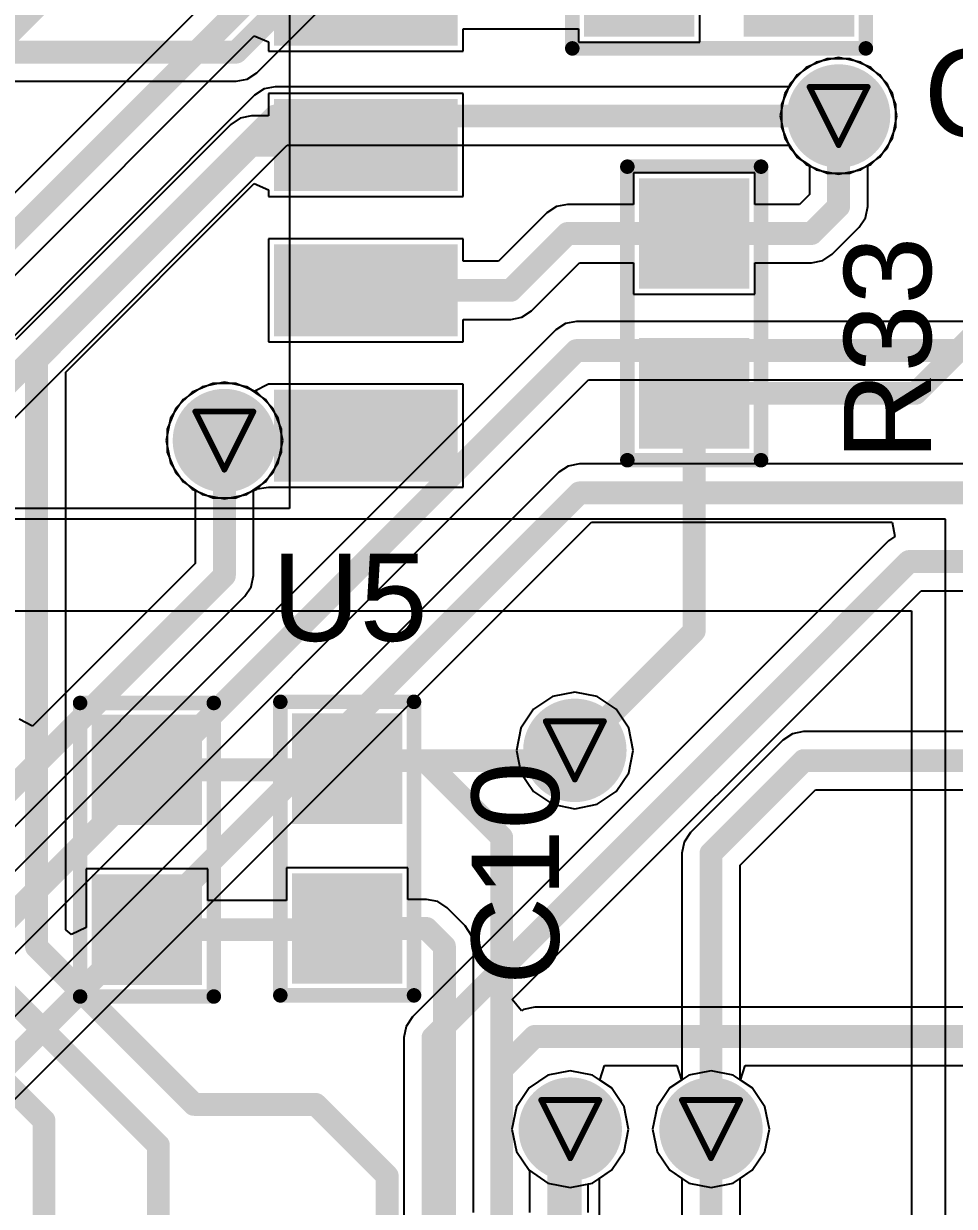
# Model space of a CAD drawing. Header units: inches. Extents: x 0 to 423, y -3 to 110.
# Drawn here: x 43.76 to 51.9, y 55.33 to 65.67 of the extents above; entities that cross this region are included whole.
import ezdxf

# ---------------------------------------------------------------- set-up
doc = ezdxf.new("R2010")
doc.units = ezdxf.units.IN
for name, color, linetype in [('Bottom Layer', 5, 'Continuous'), ('Bottom Solder', 6, 'Continuous'), ('Drill Drawing', 1, 'Continuous'), ('Mechanical 15', 56, 'Continuous'), ('Mid Layer', 16, 'Continuous'), ('Mid Layer 2', 76, 'Continuous'), ('Top Layer', 1, 'Continuous'), ('Top Overlay', 2, 'Continuous'), ('Top Paste', 8, 'Continuous'), ('Top Solder', 216, 'Continuous'), ('Via Holes', 16, 'Continuous')]:
    doc.layers.add(name, color=color, linetype=linetype)
doc.styles.add('Arial', font='', dxfattribs={"height": 0.2})
doc.styles.get('Arial').set_extended_font_data('Arial')

# ---------------------------------------------------------------- blocks, each defined once
blk = doc.blocks.new('0603C_TBD_54')
at = {"layer": 'Top Layer'}
for points in [[(-0.381, 0.381), (0.381, 0.381), (0.381, -0.381), (-0.381, -0.381)], [(1.016, 0.381), (1.778, 0.381), (1.778, -0.381), (1.016, -0.381)]]:
    blk.add_hatch(color=1, dxfattribs=at).paths.add_polyline_path(points)
at = {"layer": 'Top Paste'}
for points in [[(-0.381, 0.381), (0.381, 0.381), (0.381, -0.381), (-0.381, -0.381)], [(1.016, 0.381), (1.778, 0.381), (1.778, -0.381), (1.016, -0.381)]]:
    blk.add_hatch(color=8, dxfattribs=at).paths.add_polyline_path(points)
at = {"layer": 'Top Solder'}
for points in [[(-0.4826, 0.4826), (0.4826, 0.4826), (0.4826, -0.4826), (-0.4826, -0.4826)], [(0.9144, 0.4826), (1.8796, 0.4826), (1.8796, -0.4826), (0.9144, -0.4826)]]:
    blk.add_hatch(color=216, dxfattribs=at).paths.add_polyline_path(points)
at = {"layer": 'Top Overlay', "const_width": 0.127}
for points in [[(-0.5842, -0.5842), (-0.5842, 0.5842)], [(1.9812, 0.5842), (-0.5842, 0.5842)], [(1.9812, -0.5842), (1.9812, 0.5842)], [(1.9812, -0.5842), (-0.5842, -0.5842)]]:
    blk.add_lwpolyline(points, dxfattribs=at)
at = {"layer": 'Top Overlay', "const_width": 0.0635}
for points in [[(-0.61595, 0.5842, 1), (-0.55245, 0.5842, 1)], [(-0.61595, 0.5842, 1), (-0.55245, 0.5842, 1)], [(1.94945, 0.5842, 1), (2.01295, 0.5842, 1)], [(1.94945, 0.5842, 1), (2.01295, 0.5842, 1)], [(-0.61595, -0.5842, 1), (-0.55245, -0.5842, 1)], [(-0.61595, -0.5842, 1), (-0.55245, -0.5842, 1)], [(1.94945, -0.5842, 1), (2.01295, -0.5842, 1)], [(1.94945, -0.5842, 1), (2.01295, -0.5842, 1)]]:
    blk.add_lwpolyline(points, format="xyb", close=True, dxfattribs=at)
blk = doc.blocks.new('SOIC8_1_27_5X4MM_56')
at = {"layer": 'Top Layer'}
for points in [[(-2.205, 2), (-2.205, 3.4), (-1.605, 3.4), (-1.605, 2)], [(-0.935, 2), (-0.935, 3.4), (-0.335, 3.4), (-0.335, 2)], [(0.335, 2), (0.335, 3.4), (0.935, 3.4), (0.935, 2)], [(1.605, 2), (1.605, 3.4), (2.205, 3.4), (2.205, 2)], [(-2.205, -3.4), (-2.205, -2), (-1.605, -2), (-1.605, -3.4)], [(-0.935, -3.4), (-0.935, -2), (-0.335, -2), (-0.335, -3.4)], [(0.335, -3.4), (0.335, -2), (0.935, -2), (0.935, -3.4)], [(1.605, -3.4), (1.605, -2), (2.205, -2), (2.205, -3.4)]]:
    blk.add_hatch(color=1, dxfattribs=at).paths.add_polyline_path(points)
at = {"layer": 'Top Paste'}
for points in [[(-2.205, 2), (-2.205, 3.4), (-1.605, 3.4), (-1.605, 2)], [(-0.935, 2), (-0.935, 3.4), (-0.335, 3.4), (-0.335, 2)], [(0.335, 2), (0.335, 3.4), (0.935, 3.4), (0.935, 2)], [(1.605, 2), (1.605, 3.4), (2.205, 3.4), (2.205, 2)], [(-2.205, -3.4), (-2.205, -2), (-1.605, -2), (-1.605, -3.4)], [(-0.935, -3.4), (-0.935, -2), (-0.335, -2), (-0.335, -3.4)], [(0.335, -3.4), (0.335, -2), (0.935, -2), (0.935, -3.4)], [(1.605, -3.4), (1.605, -2), (2.205, -2), (2.205, -3.4)]]:
    blk.add_hatch(color=8, dxfattribs=at).paths.add_polyline_path(points)
at = {"layer": 'Top Solder'}
for points in [[(-2.307, 1.898), (-2.307, 3.502), (-1.503, 3.502), (-1.503, 1.898)], [(-1.037, 1.898), (-1.037, 3.502), (-0.233, 3.502), (-0.233, 1.898)], [(0.233, 1.898), (0.233, 3.502), (1.037, 3.502), (1.037, 1.898)], [(1.503, 1.898), (1.503, 3.502), (2.307, 3.502), (2.307, 1.898)], [(-2.307, -3.502), (-2.307, -1.898), (-1.503, -1.898), (-1.503, -3.502)], [(-1.037, -3.502), (-1.037, -1.898), (-0.233, -1.898), (-0.233, -3.502)], [(0.233, -3.502), (0.233, -1.898), (1.037, -1.898), (1.037, -3.502)], [(1.503, -3.502), (1.503, -1.898), (2.307, -1.898), (2.307, -3.502)]]:
    blk.add_hatch(color=216, dxfattribs=at).paths.add_polyline_path(points)
at = {"layer": 'Mechanical 15'}
for p, q in [((-2.545, -2.036), (-2.545, 2.032)), ((-2.545, 2.032), (2.54, 2.032)), ((2.54, 2.032), (2.54, -2.036)), ((2.54, -2.036), (-2.545, -2.036))]:
    blk.add_line(p, q, dxfattribs=at)
at = {"layer": 'Top Overlay', "const_width": 0.127}
for points in [[(-2.3, 2), (-2.5, 2)], [(-2.5, -1.269), (-2.5, 2)], [(-1.769, -2), (-2.5, -1.269)]]:
    blk.add_lwpolyline(points, dxfattribs=at)
at = {"layer": 'Top Overlay'}
for points, const_width in [([(-2.532, 2, 1), (-2.468, 2, 1)], 0.0635), ([(-2.532, 2, 1), (-2.468, 2, 1)], 0.0635), ([(-2.332, 2, 1), (-2.268, 2, 1)], 0.0635), ([(-2.532, -1.269, 1), (-2.468, -1.269, 1)], 0.0635), ([(-2.532, -1.269, 1), (-2.468, -1.269, 1)], 0.0635), ([(-2.924, -2.1, 1), (-3.076, -2.1, 1)], 0.152), ([(-1.801, -2, 1), (-1.737, -2, 1)], 0.0635), ([(-3.114, -2.1, 1), (-3.038, -2.1, 1)], 0.0762), ([(-2.962, -2.1, 1), (-2.886, -2.1, 1)], 0.0762)]:
    blk.add_lwpolyline(points, format="xyb", close=True, dxfattribs=dict(at, const_width=const_width))
for points in [[(-2.591, -2.032, 1), (-3.251, -2.032, 1)], [(-3.251, -2.032, 1), (-3.251, -2.032, 1)], [(-2.591, -2.032, 1), (-2.591, -2.032, 1)]]:
    blk.add_lwpolyline(points, format="xyb", close=True, dxfattribs=at)
blk = doc.blocks.new('0603C_TBD_57')
at = {"layer": 'Top Layer'}
for points in [[(-0.381, 0.381), (0.381, 0.381), (0.381, -0.381), (-0.381, -0.381)], [(1.016, 0.381), (1.778, 0.381), (1.778, -0.381), (1.016, -0.381)]]:
    blk.add_hatch(color=1, dxfattribs=at).paths.add_polyline_path(points)
at = {"layer": 'Top Paste'}
for points in [[(-0.381, 0.381), (0.381, 0.381), (0.381, -0.381), (-0.381, -0.381)], [(1.016, 0.381), (1.778, 0.381), (1.778, -0.381), (1.016, -0.381)]]:
    blk.add_hatch(color=8, dxfattribs=at).paths.add_polyline_path(points)
at = {"layer": 'Top Solder'}
for points in [[(-0.4826, 0.4826), (0.4826, 0.4826), (0.4826, -0.4826), (-0.4826, -0.4826)], [(0.9144, 0.4826), (1.8796, 0.4826), (1.8796, -0.4826), (0.9144, -0.4826)]]:
    blk.add_hatch(color=216, dxfattribs=at).paths.add_polyline_path(points)
at = {"layer": 'Top Overlay', "const_width": 0.127}
for points in [[(-0.5842, -0.5842), (-0.5842, 0.5842)], [(-0.5842, 0.5842), (1.9812, 0.5842)], [(1.9812, -0.5842), (1.9812, 0.5842)], [(-0.5842, -0.5842), (1.9812, -0.5842)]]:
    blk.add_lwpolyline(points, dxfattribs=at)
at = {"layer": 'Top Overlay', "const_width": 0.0635}
for points in [[(-0.61595, 0.5842, 1), (-0.55245, 0.5842, 1)], [(-0.61595, 0.5842, 1), (-0.55245, 0.5842, 1)], [(1.94945, 0.5842, 1), (2.01295, 0.5842, 1)], [(1.94945, 0.5842, 1), (2.01295, 0.5842, 1)], [(-0.61595, -0.5842, 1), (-0.55245, -0.5842, 1)], [(-0.61595, -0.5842, 1), (-0.55245, -0.5842, 1)], [(1.94945, -0.5842, 1), (2.01295, -0.5842, 1)], [(1.94945, -0.5842, 1), (2.01295, -0.5842, 1)]]:
    blk.add_lwpolyline(points, format="xyb", close=True, dxfattribs=at)
blk = doc.blocks.new('0603C_TBD_78')
at = {"layer": 'Top Layer'}
for points in [[(-0.381, 0.381), (0.381, 0.381), (0.381, -0.381), (-0.381, -0.381)], [(1.016, 0.381), (1.778, 0.381), (1.778, -0.381), (1.016, -0.381)]]:
    blk.add_hatch(color=1, dxfattribs=at).paths.add_polyline_path(points)
at = {"layer": 'Top Paste'}
for points in [[(-0.381, 0.381), (0.381, 0.381), (0.381, -0.381), (-0.381, -0.381)], [(1.016, 0.381), (1.778, 0.381), (1.778, -0.381), (1.016, -0.381)]]:
    blk.add_hatch(color=8, dxfattribs=at).paths.add_polyline_path(points)
at = {"layer": 'Top Solder'}
for points in [[(-0.4826, 0.4826), (0.4826, 0.4826), (0.4826, -0.4826), (-0.4826, -0.4826)], [(0.9144, 0.4826), (1.8796, 0.4826), (1.8796, -0.4826), (0.9144, -0.4826)]]:
    blk.add_hatch(color=216, dxfattribs=at).paths.add_polyline_path(points)
at = {"layer": 'Top Overlay', "const_width": 0.127}
for points in [[(-0.5842, 0.5842), (-0.5842, -0.5842)], [(-0.5842, 0.5842), (1.9812, 0.5842)], [(1.9812, 0.5842), (1.9812, -0.5842)], [(-0.5842, -0.5842), (1.9812, -0.5842)]]:
    blk.add_lwpolyline(points, dxfattribs=at)
at = {"layer": 'Top Overlay', "const_width": 0.0635}
for points in [[(-0.61595, 0.5842, 1), (-0.55245, 0.5842, 1)], [(-0.61595, 0.5842, 1), (-0.55245, 0.5842, 1)], [(1.94945, 0.5842, 1), (2.01295, 0.5842, 1)], [(1.94945, 0.5842, 1), (2.01295, 0.5842, 1)], [(-0.61595, -0.5842, 1), (-0.55245, -0.5842, 1)], [(-0.61595, -0.5842, 1), (-0.55245, -0.5842, 1)], [(1.94945, -0.5842, 1), (2.01295, -0.5842, 1)], [(1.94945, -0.5842, 1), (2.01295, -0.5842, 1)]]:
    blk.add_lwpolyline(points, format="xyb", close=True, dxfattribs=at)
blk = doc.blocks.new('0603C_TBD_79')
at = {"layer": 'Top Layer'}
for points in [[(-0.381, 0.381), (0.381, 0.381), (0.381, -0.381), (-0.381, -0.381)], [(1.016, 0.381), (1.778, 0.381), (1.778, -0.381), (1.016, -0.381)]]:
    blk.add_hatch(color=1, dxfattribs=at).paths.add_polyline_path(points)
at = {"layer": 'Top Paste'}
for points in [[(-0.381, 0.381), (0.381, 0.381), (0.381, -0.381), (-0.381, -0.381)], [(1.016, 0.381), (1.778, 0.381), (1.778, -0.381), (1.016, -0.381)]]:
    blk.add_hatch(color=8, dxfattribs=at).paths.add_polyline_path(points)
at = {"layer": 'Top Solder'}
for points in [[(-0.4826, 0.4826), (0.4826, 0.4826), (0.4826, -0.4826), (-0.4826, -0.4826)], [(0.9144, 0.4826), (1.8796, 0.4826), (1.8796, -0.4826), (0.9144, -0.4826)]]:
    blk.add_hatch(color=216, dxfattribs=at).paths.add_polyline_path(points)
at = {"layer": 'Top Overlay', "const_width": 0.127}
for points in [[(-0.5842, -0.5842), (-0.5842, 0.5842)], [(1.9812, 0.5842), (-0.5842, 0.5842)], [(1.9812, -0.5842), (1.9812, 0.5842)], [(1.9812, -0.5842), (-0.5842, -0.5842)]]:
    blk.add_lwpolyline(points, dxfattribs=at)
at = {"layer": 'Top Overlay', "const_width": 0.0635}
for points in [[(-0.61595, 0.5842, 1), (-0.55245, 0.5842, 1)], [(-0.61595, 0.5842, 1), (-0.55245, 0.5842, 1)], [(1.94945, 0.5842, 1), (2.01295, 0.5842, 1)], [(1.94945, 0.5842, 1), (2.01295, 0.5842, 1)], [(-0.61595, -0.5842, 1), (-0.55245, -0.5842, 1)], [(-0.61595, -0.5842, 1), (-0.55245, -0.5842, 1)], [(1.94945, -0.5842, 1), (2.01295, -0.5842, 1)], [(1.94945, -0.5842, 1), (2.01295, -0.5842, 1)]]:
    blk.add_lwpolyline(points, format="xyb", close=True, dxfattribs=at)

msp = doc.modelspace()

# ---------------------------------------------------------------- hatches: boundary and pattern name
at = {"layer": 'Bottom Layer'}
h = msp.add_hatch(color=5, dxfattribs=at)
edge = h.paths.add_edge_path()
edge.add_arc((50.885, 64.864), 0.35, 0, 360)
h = msp.add_hatch(color=5, dxfattribs=at)
edge = h.paths.add_edge_path()
edge.add_arc((45.517, 62.027), 0.35, 0, 360)
h = msp.add_hatch(color=5, dxfattribs=at)
edge = h.paths.add_edge_path()
edge.add_arc((48.58, 59.32), 0.35, 0, 360)
h = msp.add_hatch(color=5, dxfattribs=at)
edge = h.paths.add_edge_path()
edge.add_arc((48.54, 56.01), 0.35, 0, 360)
h = msp.add_hatch(color=5, dxfattribs=at)
edge = h.paths.add_edge_path()
edge.add_arc((49.77, 56.01), 0.35, 0, 360)
at = {"layer": 'Bottom Solder'}
h = msp.add_hatch(color=6, dxfattribs=at)
edge = h.paths.add_edge_path()
edge.add_arc((50.885, 64.864), 0.452, 0, 360)
h = msp.add_hatch(color=6, dxfattribs=at)
edge = h.paths.add_edge_path()
edge.add_arc((45.517, 62.027), 0.452, 0, 360)
h = msp.add_hatch(color=6, dxfattribs=at)
edge = h.paths.add_edge_path()
edge.add_arc((48.58, 59.32), 0.452, 0, 360)
h = msp.add_hatch(color=6, dxfattribs=at)
edge = h.paths.add_edge_path()
edge.add_arc((48.54, 56.01), 0.452, 0, 360)
h = msp.add_hatch(color=6, dxfattribs=at)
edge = h.paths.add_edge_path()
edge.add_arc((49.77, 56.01), 0.452, 0, 360)
at = {"layer": 'Mid Layer'}
h = msp.add_hatch(color=16, dxfattribs=at)
edge = h.paths.add_edge_path()
edge.add_arc((50.885, 64.864), 0.35, 0, 360)
h = msp.add_hatch(color=16, dxfattribs=at)
edge = h.paths.add_edge_path()
edge.add_arc((45.517, 62.027), 0.35, 0, 360)
h = msp.add_hatch(color=16, dxfattribs=at)
edge = h.paths.add_edge_path()
edge.add_arc((48.58, 59.32), 0.35, 0, 360)
h = msp.add_hatch(color=16, dxfattribs=at)
edge = h.paths.add_edge_path()
edge.add_arc((48.54, 56.01), 0.35, 0, 360)
h = msp.add_hatch(color=16, dxfattribs=at)
edge = h.paths.add_edge_path()
edge.add_arc((49.77, 56.01), 0.35, 0, 360)
at = {"layer": 'Mid Layer 2'}
h = msp.add_hatch(color=76, dxfattribs=at)
edge = h.paths.add_edge_path()
edge.add_arc((50.885, 64.864), 0.35, 0, 360)
h = msp.add_hatch(color=76, dxfattribs=at)
edge = h.paths.add_edge_path()
edge.add_arc((45.517, 62.027), 0.35, 0, 360)
h = msp.add_hatch(color=76, dxfattribs=at)
edge = h.paths.add_edge_path()
edge.add_arc((48.58, 59.32), 0.35, 0, 360)
h = msp.add_hatch(color=76, dxfattribs=at)
edge = h.paths.add_edge_path()
edge.add_arc((48.54, 56.01), 0.35, 0, 360)
h = msp.add_hatch(color=76, dxfattribs=at)
edge = h.paths.add_edge_path()
edge.add_arc((49.77, 56.01), 0.35, 0, 360)
at = {"layer": 'Top Layer'}
h = msp.add_hatch(color=1, dxfattribs=at)
edge = h.paths.add_edge_path()
edge.add_arc((50.885, 64.864), 0.35, 0, 360)
h = msp.add_hatch(color=1, dxfattribs=at)
edge = h.paths.add_edge_path()
edge.add_arc((45.517, 62.027), 0.35, 0, 360)
h = msp.add_hatch(color=1, dxfattribs=at)
edge = h.paths.add_edge_path()
edge.add_arc((48.58, 59.32), 0.35, 0, 360)
h = msp.add_hatch(color=1, dxfattribs=at)
edge = h.paths.add_edge_path()
edge.add_arc((48.54, 56.01), 0.35, 0, 360)
h = msp.add_hatch(color=1, dxfattribs=at)
edge = h.paths.add_edge_path()
edge.add_arc((49.77, 56.01), 0.35, 0, 360)
at = {"layer": 'Top Solder'}
h = msp.add_hatch(color=216, dxfattribs=at)
edge = h.paths.add_edge_path()
edge.add_arc((50.885, 64.864), 0.452, 0, 360)
h = msp.add_hatch(color=216, dxfattribs=at)
edge = h.paths.add_edge_path()
edge.add_arc((45.517, 62.027), 0.452, 0, 360)
h = msp.add_hatch(color=216, dxfattribs=at)
edge = h.paths.add_edge_path()
edge.add_arc((48.58, 59.32), 0.452, 0, 360)
h = msp.add_hatch(color=216, dxfattribs=at)
edge = h.paths.add_edge_path()
edge.add_arc((48.54, 56.01), 0.452, 0, 360)
h = msp.add_hatch(color=216, dxfattribs=at)
edge = h.paths.add_edge_path()
edge.add_arc((49.77, 56.01), 0.452, 0, 360)
at = {"layer": 'Via Holes'}
h = msp.add_hatch(color=7, dxfattribs=at)
edge = h.paths.add_edge_path()
edge.add_arc((50.885, 64.864), 0.25, 0, 360)
h = msp.add_hatch(color=7, dxfattribs=at)
edge = h.paths.add_edge_path()
edge.add_arc((45.517, 62.027), 0.25, 0, 360)
h = msp.add_hatch(color=7, dxfattribs=at)
edge = h.paths.add_edge_path()
edge.add_arc((48.58, 59.32), 0.25, 0, 360)
h = msp.add_hatch(color=7, dxfattribs=at)
edge = h.paths.add_edge_path()
edge.add_arc((48.54, 56.01), 0.25, 0, 360)
h = msp.add_hatch(color=7, dxfattribs=at)
edge = h.paths.add_edge_path()
edge.add_arc((49.77, 56.01), 0.25, 0, 360)

# ---------------------------------------------------------------- linework, layer by layer
at = {"layer": 'Bottom Layer'}
for p, q in [((45.8, 65.241), (48.504, 67.946)), ((50.69, 65.335), (50.524, 65.225)), ((50.885, 65.374), (50.69, 65.335)), ((51.08, 65.335), (50.885, 65.374)), ((51.245, 65.225), (51.08, 65.335)), ((45.717, 65.186), (45.8, 65.241)), ((50.524, 65.225), (50.454, 65.119)), ((51.356, 65.06), (51.245, 65.225)), ((42.94, 65.167), (45.619, 65.167)), ((45.619, 65.167), (45.717, 65.186)), ((45.962, 65.119), (45.864, 65.1)), ((50.454, 65.119), (45.962, 65.119)), ((45.781, 65.045), (42.963, 62.226)), ((45.864, 65.1), (45.781, 65.045)), ((51.395, 64.864), (51.356, 65.06)), ((51.356, 64.669), (51.395, 64.864)), ((41.545, 60.087), (46.067, 64.61)), ((46.067, 64.61), (50.454, 64.61)), ((50.454, 64.61), (50.524, 64.504)), ((51.245, 64.504), (51.356, 64.669)), ((50.524, 64.504), (50.69, 64.393)), ((51.08, 64.393), (51.245, 64.504)), ((50.69, 64.393), (50.885, 64.355)), ((50.885, 64.355), (51.08, 64.393)), ((48.594, 63.069), (48.497, 63.05)), ((53.949, 63.069), (48.594, 63.069)), ((48.414, 62.994), (42.472, 57.053)), ((48.497, 63.05), (48.414, 62.994)), ((42.705, 56.564), (48.7, 62.559)), ((45.517, 62.537), (45.322, 62.498)), ((45.712, 62.498), (45.517, 62.537)), ((48.7, 62.559), (53.949, 62.559)), ((45.322, 62.498), (45.156, 62.387)), ((45.877, 62.387), (45.712, 62.498)), ((45.156, 62.387), (45.046, 62.222)), ((45.988, 62.222), (45.877, 62.387)), ((45.046, 62.222), (45.007, 62.027)), ((46.027, 62.027), (45.988, 62.222)), ((45.007, 62.027), (45.046, 61.832)), ((45.988, 61.832), (46.027, 62.027)), ((45.046, 61.832), (45.156, 61.666)), ((45.877, 61.666), (45.988, 61.832)), ((48.62, 61.825), (48.522, 61.805)), ((54.129, 61.825), (48.62, 61.825)), ((48.44, 61.75), (42.85, 56.16)), ((48.522, 61.805), (48.44, 61.75)), ((45.156, 61.666), (45.262, 61.596)), ((45.772, 61.596), (45.877, 61.666)), ((45.262, 61.596), (45.262, 60.953)), ((45.772, 60.848), (45.772, 61.596)), ((43.285, 55.874), (48.726, 61.315)), ((48.726, 61.315), (51.352, 61.315)), ((51.352, 61.315), (51.376, 61.188)), ((51.32, 61.15), (47.16, 56.99)), ((51.376, 61.188), (51.32, 61.15)), ((45.262, 60.953), (43.84, 59.532)), ((45.752, 60.75), (45.772, 60.848)), ((45.697, 60.667), (45.752, 60.75)), ((48.033, 57.142), (51.606, 60.715)), ((51.606, 60.715), (54.927, 60.715)), ((42.355, 57.325), (45.697, 60.667)), ((43.84, 59.532), (43.723, 59.594)), ((48.114, 57.043), (48.033, 57.142)), ((48.132, 57.055), (48.114, 57.043)), ((48.229, 57.075), (48.132, 57.055)), ((58.976, 57.075), (48.229, 57.075)), ((47.16, 56.99), (47.105, 56.908)), ((47.105, 56.908), (47.085, 56.81)), ((47.085, 56.81), (47.085, 52.995)), ((48.799, 56.438), (48.838, 56.565)), ((48.838, 56.565), (49.472, 56.565)), ((49.472, 56.565), (49.511, 56.438)), ((50.029, 56.438), (50.068, 56.565)), ((50.068, 56.565), (58.976, 56.565)), ((48.9, 56.37), (48.799, 56.438)), ((49.511, 56.438), (49.41, 56.37)), ((50.13, 56.37), (50.029, 56.438)), ((49.011, 56.205), (48.9, 56.37)), ((49.41, 56.37), (49.299, 56.205)), ((50.241, 56.205), (50.13, 56.37)), ((49.05, 56.01), (49.011, 56.205)), ((49.299, 56.205), (49.26, 56.01)), ((50.28, 56.01), (50.241, 56.205)), ((49.011, 55.815), (49.05, 56.01)), ((49.26, 56.01), (49.299, 55.815)), ((50.241, 55.815), (50.28, 56.01)), ((48.9, 55.65), (49.011, 55.815)), ((49.299, 55.815), (49.41, 55.65)), ((50.13, 55.65), (50.241, 55.815)), ((48.795, 55.579), (48.9, 55.65)), ((49.41, 55.65), (49.575, 55.539)), ((49.965, 55.539), (50.13, 55.65)), ((48.795, 52.055), (48.795, 55.579)), ((49.575, 55.539), (49.77, 55.5)), ((49.77, 55.5), (49.965, 55.539))]:
    msp.add_line(p, q, dxfattribs=at)
at = {"layer": 'Bottom Layer', "const_width": 0.2}
for points in [[(45.619, 65.422), (48.324, 68.126)], [(38.916, 65.422), (45.619, 65.422)], [(41.29, 60.193), (45.962, 64.864)], [(45.962, 64.864), (50.885, 64.864)], [(42.45, 56.67), (48.594, 62.814)], [(48.594, 62.814), (54.38, 62.814)], [(45.517, 60.848), (45.517, 62.027)], [(43.03, 55.98), (48.62, 61.57)], [(48.62, 61.57), (54.56, 61.57)], [(47.34, 56.81), (51.5, 60.97)], [(51.5, 60.97), (52.25, 60.97)], [(42.1, 57.431), (45.517, 60.848)], [(47.34, 48.76), (47.34, 56.81)], [(47.94, 56.531), (48.229, 56.82)], [(48.229, 56.82), (59.407, 56.82)], [(47.94, 50.077), (47.94, 56.531)], [(48.54, 32.257), (48.54, 56.01)]]:
    msp.add_lwpolyline(points, dxfattribs=at)
at = {"layer": 'Bottom Layer', "const_width": 0.1}
for points in [[(45.569, 65.422, 1), (45.669, 65.422, 1)], [(45.569, 65.422, 1), (45.669, 65.422, 1)], [(45.912, 64.864, 1), (46.012, 64.864, 1)], [(45.912, 64.864, 1), (46.012, 64.864, 1)], [(50.835, 64.864, 1), (50.935, 64.864, 1)], [(48.544, 62.814, 1), (48.644, 62.814, 1)], [(48.544, 62.814, 1), (48.644, 62.814, 1)], [(45.467, 62.027, 1), (45.567, 62.027, 1)], [(48.57, 61.57, 1), (48.67, 61.57, 1)], [(48.57, 61.57, 1), (48.67, 61.57, 1)], [(51.45, 60.97, 1), (51.55, 60.97, 1)], [(51.45, 60.97, 1), (51.55, 60.97, 1)], [(45.467, 60.848, 1), (45.567, 60.848, 1)], [(45.467, 60.848, 1), (45.567, 60.848, 1)], [(47.29, 56.81, 1), (47.39, 56.81, 1)], [(47.29, 56.81, 1), (47.39, 56.81, 1)], [(48.179, 56.82, 1), (48.279, 56.82, 1)], [(48.179, 56.82, 1), (48.279, 56.82, 1)], [(47.89, 56.531, 1), (47.99, 56.531, 1)], [(47.89, 56.531, 1), (47.99, 56.531, 1)], [(48.49, 56.01, 1), (48.59, 56.01, 1)]]:
    msp.add_lwpolyline(points, format="xyb", close=True, dxfattribs=at)
at = {"layer": 'Drill Drawing', "const_width": 0.0508}
for points in [[(50.631, 65.118), (51.139, 65.118)], [(50.631, 65.118), (50.885, 64.61)], [(50.885, 64.61), (51.139, 65.118)], [(45.263, 62.281), (45.771, 62.281)], [(45.263, 62.281), (45.517, 61.773)], [(45.517, 61.773), (45.771, 62.281)], [(48.326, 59.574), (48.834, 59.574)], [(48.326, 59.574), (48.58, 59.066)], [(48.58, 59.066), (48.834, 59.574)], [(48.286, 56.264), (48.794, 56.264)], [(48.286, 56.264), (48.54, 55.756)], [(48.54, 55.756), (48.794, 56.264)], [(49.516, 56.264), (50.024, 56.264)], [(49.516, 56.264), (49.77, 55.756)], [(49.77, 55.756), (50.024, 56.264)]]:
    msp.add_lwpolyline(points, dxfattribs=at)
at = {"layer": 'Drill Drawing', "const_width": 0.0254}
for points in [[(50.618, 65.118, 1), (50.644, 65.118, 1)], [(50.618, 65.118, 1), (50.644, 65.118, 1)], [(51.126, 65.118, 1), (51.152, 65.118, 1)], [(51.126, 65.118, 1), (51.152, 65.118, 1)], [(50.872, 64.61, 1), (50.898, 64.61, 1)], [(50.872, 64.61, 1), (50.898, 64.61, 1)], [(45.25, 62.281, 1), (45.275, 62.281, 1)], [(45.25, 62.281, 1), (45.275, 62.281, 1)], [(45.758, 62.281, 1), (45.783, 62.281, 1)], [(45.758, 62.281, 1), (45.783, 62.281, 1)], [(45.504, 61.773, 1), (45.529, 61.773, 1)], [(45.504, 61.773, 1), (45.529, 61.773, 1)], [(48.313, 59.574, 1), (48.339, 59.574, 1)], [(48.313, 59.574, 1), (48.339, 59.574, 1)], [(48.821, 59.574, 1), (48.847, 59.574, 1)], [(48.821, 59.574, 1), (48.847, 59.574, 1)], [(48.567, 59.066, 1), (48.593, 59.066, 1)], [(48.567, 59.066, 1), (48.593, 59.066, 1)], [(48.273, 56.264, 1), (48.299, 56.264, 1)], [(48.273, 56.264, 1), (48.299, 56.264, 1)], [(48.781, 56.264, 1), (48.807, 56.264, 1)], [(48.781, 56.264, 1), (48.807, 56.264, 1)], [(49.503, 56.264, 1), (49.529, 56.264, 1)], [(49.503, 56.264, 1), (49.529, 56.264, 1)], [(50.011, 56.264, 1), (50.037, 56.264, 1)], [(50.011, 56.264, 1), (50.037, 56.264, 1)], [(48.527, 55.756, 1), (48.553, 55.756, 1)], [(48.527, 55.756, 1), (48.553, 55.756, 1)], [(49.757, 55.756, 1), (49.783, 55.756, 1)], [(49.757, 55.756, 1), (49.783, 55.756, 1)]]:
    msp.add_lwpolyline(points, format="xyb", close=True, dxfattribs=at)
at = {"layer": 'Mid Layer'}
for p, q in [((50.69, 65.335), (50.524, 65.225)), ((50.885, 65.374), (50.69, 65.335)), ((51.08, 65.335), (50.885, 65.374)), ((51.245, 65.225), (51.08, 65.335)), ((50.524, 65.225), (50.414, 65.06)), ((51.356, 65.06), (51.245, 65.225)), ((50.414, 65.06), (50.375, 64.864)), ((51.395, 64.864), (51.356, 65.06)), ((50.375, 64.864), (50.414, 64.669)), ((51.356, 64.669), (51.395, 64.864)), ((50.414, 64.669), (50.524, 64.504)), ((51.245, 64.504), (51.356, 64.669)), ((50.524, 64.504), (50.69, 64.393)), ((51.08, 64.393), (51.245, 64.504)), ((50.69, 64.393), (50.885, 64.355)), ((50.885, 64.355), (51.08, 64.393)), ((45.517, 62.537), (45.322, 62.498)), ((45.712, 62.498), (45.517, 62.537)), ((45.322, 62.498), (45.156, 62.387)), ((45.877, 62.387), (45.712, 62.498)), ((45.156, 62.387), (45.046, 62.222)), ((45.988, 62.222), (45.877, 62.387)), ((45.046, 62.222), (45.007, 62.027)), ((46.027, 62.027), (45.988, 62.222)), ((45.007, 62.027), (45.046, 61.832)), ((45.988, 61.832), (46.027, 62.027)), ((45.046, 61.832), (45.156, 61.666)), ((45.877, 61.666), (45.988, 61.832)), ((45.156, 61.666), (45.322, 61.556)), ((45.712, 61.556), (45.877, 61.666)), ((45.322, 61.556), (45.517, 61.517)), ((45.517, 61.517), (45.712, 61.556)), ((48.345, 56.481), (48.18, 56.37)), ((48.54, 56.52), (48.345, 56.481)), ((48.735, 56.481), (48.54, 56.52)), ((48.9, 56.37), (48.735, 56.481)), ((49.575, 56.481), (49.41, 56.37)), ((49.77, 56.52), (49.575, 56.481)), ((49.965, 56.481), (49.77, 56.52)), ((50.13, 56.37), (49.965, 56.481)), ((48.18, 56.37), (48.069, 56.205)), ((49.011, 56.205), (48.9, 56.37)), ((49.41, 56.37), (49.299, 56.205)), ((50.241, 56.205), (50.13, 56.37)), ((48.069, 56.205), (48.03, 56.01)), ((49.05, 56.01), (49.011, 56.205)), ((49.299, 56.205), (49.26, 56.01)), ((50.28, 56.01), (50.241, 56.205)), ((48.03, 56.01), (48.069, 55.815)), ((49.011, 55.815), (49.05, 56.01)), ((49.26, 56.01), (49.299, 55.815)), ((50.241, 55.815), (50.28, 56.01)), ((48.069, 55.815), (48.18, 55.65)), ((48.9, 55.65), (49.011, 55.815)), ((49.299, 55.815), (49.41, 55.65)), ((50.13, 55.65), (50.241, 55.815)), ((48.18, 55.65), (48.345, 55.539)), ((48.735, 55.539), (48.9, 55.65)), ((49.41, 55.65), (49.575, 55.539)), ((49.965, 55.539), (50.13, 55.65)), ((48.345, 55.539), (48.54, 55.5)), ((48.54, 55.5), (48.735, 55.539)), ((49.575, 55.539), (49.77, 55.5)), ((49.77, 55.5), (49.965, 55.539))]:
    msp.add_line(p, q, dxfattribs=at)
at = {"layer": 'Mid Layer 2'}
for p, q in [((50.785, 65.364), (50.602, 65.288)), ((50.984, 65.364), (50.785, 65.364)), ((51.168, 65.288), (50.984, 65.364)), ((50.602, 65.288), (50.461, 65.148)), ((51.309, 65.148), (51.168, 65.288)), ((50.461, 65.148), (50.385, 64.964)), ((51.385, 64.964), (51.309, 65.148)), ((50.385, 64.964), (50.385, 64.765)), ((51.385, 64.765), (51.385, 64.964)), ((50.385, 64.765), (50.461, 64.581)), ((51.309, 64.581), (51.385, 64.765)), ((50.461, 64.581), (50.602, 64.441)), ((51.168, 64.441), (51.309, 64.581)), ((50.602, 64.441), (50.785, 64.364)), ((50.984, 64.364), (51.168, 64.441)), ((50.785, 64.364), (50.984, 64.364)), ((45.234, 62.451), (45.093, 62.31)), ((45.417, 62.527), (45.234, 62.451)), ((45.616, 62.527), (45.417, 62.527)), ((45.8, 62.451), (45.616, 62.527)), ((45.941, 62.31), (45.8, 62.451)), ((45.093, 62.31), (45.017, 62.126)), ((46.017, 62.126), (45.941, 62.31)), ((45.017, 62.126), (45.017, 61.927)), ((46.017, 61.927), (46.017, 62.126)), ((45.017, 61.927), (45.093, 61.744)), ((45.941, 61.744), (46.017, 61.927)), ((45.093, 61.744), (45.234, 61.603)), ((45.8, 61.603), (45.941, 61.744)), ((45.234, 61.603), (45.417, 61.527)), ((45.616, 61.527), (45.8, 61.603)), ((45.417, 61.527), (45.616, 61.527)), ((51.819, 61.341), (29.462, 61.341)), ((51.819, 54.199), (51.819, 61.341)), ((40.082, 60.54), (51.521, 60.54)), ((51.521, 60.54), (51.521, 54.545)), ((48.385, 59.791), (48.22, 59.68)), ((48.58, 59.83), (48.385, 59.791)), ((48.775, 59.791), (48.58, 59.83)), ((48.94, 59.68), (48.775, 59.791)), ((48.22, 59.68), (48.109, 59.515)), ((49.051, 59.515), (48.94, 59.68)), ((48.109, 59.515), (48.07, 59.32)), ((49.09, 59.32), (49.051, 59.515)), ((48.07, 59.32), (48.109, 59.125)), ((49.051, 59.125), (49.09, 59.32)), ((48.109, 59.125), (48.22, 58.96)), ((48.94, 58.96), (49.051, 59.125)), ((48.22, 58.96), (48.385, 58.849)), ((48.775, 58.849), (48.94, 58.96)), ((48.385, 58.849), (48.58, 58.81)), ((48.58, 58.81), (48.775, 58.849)), ((48.345, 56.481), (48.18, 56.37)), ((48.54, 56.52), (48.345, 56.481)), ((48.735, 56.481), (48.54, 56.52)), ((48.9, 56.37), (48.735, 56.481)), ((48.18, 56.37), (48.069, 56.205)), ((49.011, 56.205), (48.9, 56.37)), ((48.069, 56.205), (48.03, 56.01)), ((49.05, 56.01), (49.011, 56.205)), ((48.03, 56.01), (48.069, 55.815)), ((49.011, 55.815), (49.05, 56.01)), ((48.069, 55.815), (48.18, 55.65)), ((48.9, 55.65), (49.011, 55.815)), ((48.18, 55.65), (48.345, 55.539)), ((48.735, 55.539), (48.9, 55.65)), ((48.345, 55.539), (48.54, 55.5)), ((48.54, 55.5), (48.735, 55.539))]:
    msp.add_line(p, q, dxfattribs=at)
at = {"layer": 'Top Layer'}
for p, q in [((49.673, 65.508), (49.673, 66.57)), ((45.552, 66.06), (43.06, 63.568)), ((43.495, 63.282), (45.776, 65.564)), ((45.776, 65.564), (45.903, 65.511)), ((47.603, 65.43), (47.603, 65.625)), ((47.603, 65.625), (48.611, 65.625)), ((48.611, 65.625), (48.611, 65.508)), ((45.903, 65.511), (45.903, 65.43)), ((45.903, 65.43), (47.603, 65.43)), ((48.611, 65.508), (49.673, 65.508)), ((50.69, 65.335), (50.524, 65.225)), ((50.885, 65.374), (50.69, 65.335)), ((51.08, 65.335), (50.885, 65.374)), ((51.245, 65.225), (51.08, 65.335)), ((50.524, 65.225), (50.414, 65.06)), ((51.356, 65.06), (51.245, 65.225)), ((47.603, 65.06), (45.903, 65.06)), ((45.903, 65.06), (45.903, 64.865)), ((47.603, 64.16), (47.603, 65.06)), ((50.414, 65.06), (50.375, 64.864)), ((51.395, 64.864), (51.356, 65.06)), ((45.655, 64.845), (45.573, 64.79)), ((45.753, 64.865), (45.655, 64.845)), ((45.903, 64.865), (45.753, 64.865)), ((50.375, 64.864), (50.414, 64.669)), ((51.356, 64.669), (51.395, 64.864)), ((45.573, 64.79), (43.695, 62.912)), ((50.414, 64.669), (50.524, 64.504)), ((51.245, 64.504), (51.356, 64.669)), ((50.524, 64.504), (50.63, 64.433)), ((51.14, 64.433), (51.245, 64.504)), ((50.63, 64.433), (50.63, 64.179)), ((51.14, 64.073), (51.14, 64.433)), ((50.154, 64.368), (49.092, 64.368)), ((49.092, 64.368), (49.092, 64.092)), ((50.154, 64.092), (50.154, 64.368)), ((44.13, 62.626), (45.776, 64.273)), ((45.776, 64.273), (45.903, 64.22)), ((45.903, 64.22), (45.903, 64.16)), ((45.903, 64.16), (47.603, 64.16)), ((48.516, 64.092), (48.419, 64.072)), ((49.092, 64.092), (48.516, 64.092)), ((50.543, 64.092), (50.154, 64.092)), ((50.63, 64.179), (50.543, 64.092)), ((48.336, 64.017), (47.914, 63.595)), ((48.419, 64.072), (48.336, 64.017)), ((51.12, 63.975), (51.14, 64.073)), ((50.829, 63.657), (51.065, 63.893)), ((51.065, 63.893), (51.12, 63.975)), ((47.603, 63.79), (45.903, 63.79)), ((45.903, 63.79), (45.903, 62.89)), ((47.603, 63.595), (47.603, 63.79)), ((47.914, 63.595), (47.603, 63.595)), ((48.2, 63.16), (48.622, 63.582)), ((48.622, 63.582), (49.092, 63.582)), ((49.092, 63.582), (49.092, 63.306)), ((50.154, 63.306), (50.154, 63.582)), ((50.154, 63.582), (50.649, 63.582)), ((50.649, 63.582), (50.747, 63.602)), ((50.747, 63.602), (50.829, 63.657)), ((49.092, 63.306), (50.154, 63.306)), ((48.117, 63.105), (48.2, 63.16)), ((47.603, 62.89), (47.603, 63.085)), ((47.603, 63.085), (48.019, 63.085)), ((48.019, 63.085), (48.117, 63.105)), ((45.903, 62.89), (47.603, 62.89)), ((44.13, 57.751), (44.13, 62.626)), ((45.517, 62.537), (45.322, 62.498)), ((45.712, 62.498), (45.517, 62.537)), ((45.322, 62.498), (45.156, 62.387)), ((45.776, 62.455), (45.712, 62.498)), ((45.903, 62.52), (45.776, 62.455)), ((47.603, 62.52), (45.903, 62.52)), ((45.903, 62.52), (45.903, 62.52)), ((47.603, 61.62), (47.603, 62.52)), ((45.156, 62.387), (45.046, 62.222)), ((45.046, 62.222), (45.007, 62.027)), ((45.007, 62.027), (45.046, 61.832)), ((45.046, 61.832), (45.156, 61.666)), ((45.156, 61.666), (45.322, 61.556)), ((45.712, 61.556), (45.783, 61.603)), ((45.783, 61.603), (45.903, 61.62)), ((45.903, 61.62), (45.903, 61.62)), ((45.903, 61.62), (45.903, 61.62)), ((45.903, 61.62), (47.603, 61.62)), ((45.322, 61.556), (45.517, 61.517)), ((45.517, 61.517), (45.712, 61.556)), ((50.481, 59.465), (50.398, 59.41)), ((50.579, 59.485), (50.481, 59.465)), ((52.386, 59.485), (50.579, 59.485)), ((50.398, 59.41), (49.59, 58.602)), ((50.025, 58.316), (50.684, 58.975)), ((50.684, 58.975), (52.386, 58.975)), ((49.535, 58.519), (49.515, 58.421)), ((49.59, 58.602), (49.535, 58.519)), ((49.515, 58.421), (49.515, 56.441)), ((50.025, 56.441), (50.025, 58.316)), ((45.371, 58.284), (44.309, 58.284)), ((44.309, 58.284), (44.309, 57.773)), ((45.371, 58.008), (45.371, 58.284)), ((47.121, 58.294), (46.059, 58.294)), ((46.059, 58.294), (46.059, 58.008)), ((47.121, 58.018), (47.121, 58.294)), ((46.059, 58.008), (45.371, 58.008)), ((47.284, 58.018), (47.121, 58.018)), ((47.381, 57.999), (47.284, 58.018)), ((47.464, 57.943), (47.381, 57.999)), ((47.62, 57.787), (47.464, 57.943)), ((47.675, 57.705), (47.62, 57.787)), ((44.182, 57.71), (44.13, 57.751)), ((44.309, 57.773), (44.182, 57.71)), ((47.695, 57.607), (47.675, 57.705)), ((47.695, 55.28), (47.695, 57.607)), ((48.345, 56.481), (48.18, 56.37)), ((48.54, 56.52), (48.345, 56.481)), ((48.735, 56.481), (48.54, 56.52)), ((48.9, 56.37), (48.735, 56.481)), ((49.515, 56.441), (49.41, 56.37)), ((50.13, 56.37), (50.025, 56.441)), ((48.18, 56.37), (48.069, 56.205)), ((49.011, 56.205), (48.9, 56.37)), ((49.41, 56.37), (49.299, 56.205)), ((50.241, 56.205), (50.13, 56.37)), ((48.069, 56.205), (48.03, 56.01)), ((49.05, 56.01), (49.011, 56.205)), ((49.299, 56.205), (49.26, 56.01)), ((50.28, 56.01), (50.241, 56.205)), ((48.03, 56.01), (48.069, 55.815)), ((49.011, 55.815), (49.05, 56.01)), ((49.26, 56.01), (49.299, 55.815)), ((50.241, 55.815), (50.28, 56.01)), ((48.069, 55.815), (48.18, 55.65)), ((48.9, 55.65), (49.011, 55.815)), ((49.299, 55.815), (49.41, 55.65)), ((50.13, 55.65), (50.241, 55.815)), ((48.18, 55.65), (48.185, 55.646)), ((48.185, 55.646), (48.185, 55.28)), ((48.735, 55.539), (48.9, 55.65)), ((49.41, 55.65), (49.515, 55.579)), ((50.025, 55.579), (50.13, 55.65)), ((48.695, 55.531), (48.735, 55.539)), ((48.695, 55.28), (48.695, 55.531)), ((49.515, 55.579), (49.515, 53.865)), ((50.025, 55.206), (50.025, 55.579))]:
    msp.add_line(p, q, dxfattribs=at)
at = {"layer": 'Top Layer', "const_width": 0.2}
for points in [[(43.62, 65.565), (44.872, 66.817)], [(51.558, 62.44), (55.97, 66.852)], [(43.24, 63.388), (45.732, 65.88)], [(50.885, 64.073), (50.885, 64.864)], [(43.875, 62.732), (45.753, 64.61)], [(45.753, 64.61), (46.753, 64.61)], [(50.649, 63.837), (50.885, 64.073)], [(48.019, 63.34), (48.516, 63.837)], [(48.516, 63.837), (49.623, 63.837)], [(49.623, 63.837), (50.649, 63.837)], [(46.753, 63.34), (48.019, 63.34)], [(43.875, 57.603), (43.875, 62.732)], [(49.623, 62.44), (51.558, 62.44)], [(49.623, 60.363), (49.623, 62.44)], [(46.388, 62.027), (46.572, 62.211)], [(46.572, 62.211), (46.733, 62.05)], [(45.517, 62.027), (46.388, 62.027)], [(46.733, 62.05), (46.753, 62.07)], [(48.49, 59.23), (49.623, 60.363)], [(46.59, 59.16), (46.66, 59.23)], [(46.66, 59.23), (47.27, 59.23)], [(47.27, 59.23), (47.94, 58.56)], [(47.27, 59.23), (48.49, 59.23)], [(49.77, 58.421), (50.579, 59.23)], [(50.579, 59.23), (52.917, 59.23)], [(44.84, 59.15), (46.58, 59.15)], [(46.58, 59.15), (46.59, 59.16)], [(47.94, 54.53), (47.94, 58.56)], [(49.77, 56.01), (49.77, 58.421)], [(42.57, 58.239), (44.94, 55.869)], [(42.077, 57.948), (43.94, 56.085)], [(44.84, 57.753), (46.58, 57.753)], [(46.58, 57.753), (46.59, 57.763)], [(46.59, 57.763), (47.284, 57.763)], [(47.284, 57.763), (47.44, 57.607)], [(43.875, 57.603), (45.251, 56.226)], [(47.44, 53.658), (47.44, 57.607)], [(45.251, 56.226), (46.314, 56.226)], [(46.314, 56.226), (46.94, 55.6)], [(43.94, 54.53), (43.94, 56.085)], [(48.44, 55.91), (48.54, 56.01)], [(49.77, 53.759), (49.77, 56.01)], [(44.94, 54.53), (44.94, 55.869)], [(48.44, 54.53), (48.44, 55.91)], [(46.94, 54.53), (46.94, 55.6)]]:
    msp.add_lwpolyline(points, dxfattribs=at)
at = {"layer": 'Top Layer', "const_width": 0.1}
for points in [[(50.835, 64.864, 1), (50.935, 64.864, 1)], [(45.703, 64.61, 1), (45.803, 64.61, 1)], [(45.703, 64.61, 1), (45.803, 64.61, 1)], [(46.703, 64.61, 1), (46.803, 64.61, 1)], [(50.835, 64.073, 1), (50.935, 64.073, 1)], [(50.835, 64.073, 1), (50.935, 64.073, 1)], [(48.466, 63.837, 1), (48.566, 63.837, 1)], [(48.466, 63.837, 1), (48.566, 63.837, 1)], [(49.573, 63.837, 1), (49.673, 63.837, 1)], [(49.573, 63.837, 1), (49.673, 63.837, 1)], [(50.599, 63.837, 1), (50.699, 63.837, 1)], [(50.599, 63.837, 1), (50.699, 63.837, 1)], [(46.703, 63.34, 1), (46.803, 63.34, 1)], [(47.969, 63.34, 1), (48.069, 63.34, 1)], [(47.969, 63.34, 1), (48.069, 63.34, 1)], [(43.825, 62.732, 1), (43.925, 62.732, 1)], [(43.825, 62.732, 1), (43.925, 62.732, 1)], [(49.573, 62.44, 1), (49.673, 62.44, 1)], [(49.573, 62.44, 1), (49.673, 62.44, 1)], [(51.508, 62.44, 1), (51.608, 62.44, 1)], [(51.508, 62.44, 1), (51.608, 62.44, 1)], [(46.522, 62.211, 1), (46.622, 62.211, 1)], [(46.522, 62.211, 1), (46.622, 62.211, 1)], [(45.467, 62.027, 1), (45.567, 62.027, 1)], [(46.338, 62.027, 1), (46.438, 62.027, 1)], [(46.338, 62.027, 1), (46.438, 62.027, 1)], [(46.683, 62.05, 1), (46.783, 62.05, 1)], [(46.683, 62.05, 1), (46.783, 62.05, 1)], [(46.703, 62.07, 1), (46.803, 62.07, 1)], [(49.573, 60.363, 1), (49.673, 60.363, 1)], [(49.573, 60.363, 1), (49.673, 60.363, 1)], [(46.61, 59.23, 1), (46.71, 59.23, 1)], [(46.61, 59.23, 1), (46.71, 59.23, 1)], [(47.22, 59.23, 1), (47.32, 59.23, 1)], [(47.22, 59.23, 1), (47.32, 59.23, 1)], [(47.22, 59.23, 1), (47.32, 59.23, 1)], [(48.44, 59.23, 1), (48.54, 59.23, 1)], [(48.44, 59.23, 1), (48.54, 59.23, 1)], [(50.529, 59.23, 1), (50.629, 59.23, 1)], [(50.529, 59.23, 1), (50.629, 59.23, 1)], [(44.79, 59.15, 1), (44.89, 59.15, 1)], [(46.53, 59.15, 1), (46.63, 59.15, 1)], [(46.53, 59.15, 1), (46.63, 59.15, 1)], [(46.54, 59.16, 1), (46.64, 59.16, 1)], [(46.54, 59.16, 1), (46.64, 59.16, 1)], [(47.89, 58.56, 1), (47.99, 58.56, 1)], [(47.89, 58.56, 1), (47.99, 58.56, 1)], [(49.72, 58.421, 1), (49.82, 58.421, 1)], [(49.72, 58.421, 1), (49.82, 58.421, 1)], [(44.79, 57.753, 1), (44.89, 57.753, 1)], [(46.53, 57.753, 1), (46.63, 57.753, 1)], [(46.53, 57.753, 1), (46.63, 57.753, 1)], [(46.54, 57.763, 1), (46.64, 57.763, 1)], [(46.54, 57.763, 1), (46.64, 57.763, 1)], [(47.234, 57.763, 1), (47.334, 57.763, 1)], [(47.234, 57.763, 1), (47.334, 57.763, 1)], [(43.825, 57.603, 1), (43.925, 57.603, 1)], [(43.825, 57.603, 1), (43.925, 57.603, 1)], [(47.39, 57.607, 1), (47.49, 57.607, 1)], [(47.39, 57.607, 1), (47.49, 57.607, 1)], [(45.201, 56.226, 1), (45.301, 56.226, 1)], [(45.201, 56.226, 1), (45.301, 56.226, 1)], [(46.264, 56.226, 1), (46.364, 56.226, 1)], [(46.264, 56.226, 1), (46.364, 56.226, 1)], [(43.89, 56.085, 1), (43.99, 56.085, 1)], [(43.89, 56.085, 1), (43.99, 56.085, 1)], [(48.49, 56.01, 1), (48.59, 56.01, 1)], [(49.72, 56.01, 1), (49.82, 56.01, 1)], [(49.72, 56.01, 1), (49.82, 56.01, 1)], [(44.89, 55.869, 1), (44.99, 55.869, 1)], [(44.89, 55.869, 1), (44.99, 55.869, 1)], [(48.39, 55.91, 1), (48.49, 55.91, 1)], [(48.39, 55.91, 1), (48.49, 55.91, 1)], [(46.89, 55.6, 1), (46.99, 55.6, 1)], [(46.89, 55.6, 1), (46.99, 55.6, 1)]]:
    msp.add_lwpolyline(points, format="xyb", close=True, dxfattribs=at)

# ---------------------------------------------------------------- block references
for name, p, rotation in [('SOIC8_1_27_5X4MM_56', (44.053, 63.975), 270), ('0603C_TBD_54', (49.623, 63.837), 270), ('0603C_TBD_79', (44.84, 59.15), 270), ('0603C_TBD_78', (46.59, 57.763), 90)]:
    msp.add_blockref(name, p, dxfattribs=dict(rotation=rotation))
msp.add_blockref('0603C_TBD_57', (49.142, 66.039))

# ---------------------------------------------------------------- texts
at = {"layer": 'Top Overlay', "style": 'Arial'}
for s, p in [('C14', (51.63, 64.684)), ('U5', (45.932, 60.276))]:
    msp.add_text(s, height=0.762, dxfattribs=at).set_placement(p)
for s, p in [('R33', (51.694, 61.856)), ('C10', (48.44, 57.269))]:
    msp.add_text(s, height=0.762, rotation=90, dxfattribs=at).set_placement(p)

doc.saveas('drawing.dxf')
